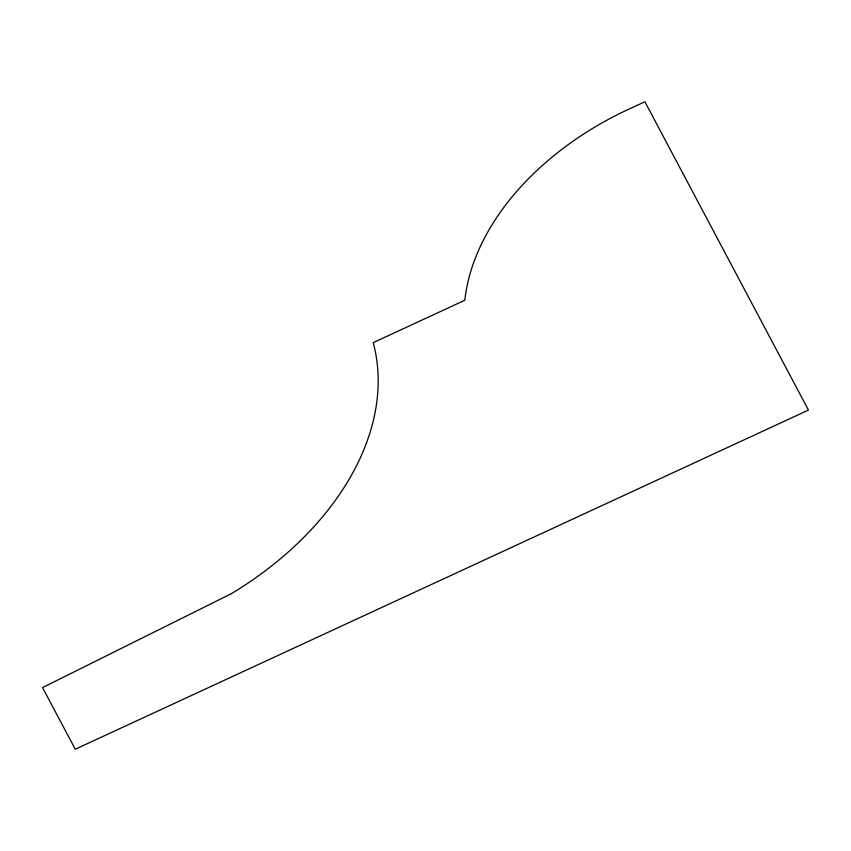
<?xml version="1.0" encoding="UTF-8"?>
<svg xmlns="http://www.w3.org/2000/svg" width="851" height="851" viewBox="0 0 851 851"><rect width="100%" height="100%" fill="white"/><g stroke="black" fill="none" stroke-linecap="round" stroke-linejoin="round"><path stroke-width="1.28" d="M231.387 593.668L42.55 687.576L75.26 749.242L808.45 410.076L644.898 101.758L633.218 107.162A258.023 177.604 -22 0 0 464.837 300.243L373.195 342.645A292.67 201.464 -22 0 1 231.387 593.668"/></g></svg>
